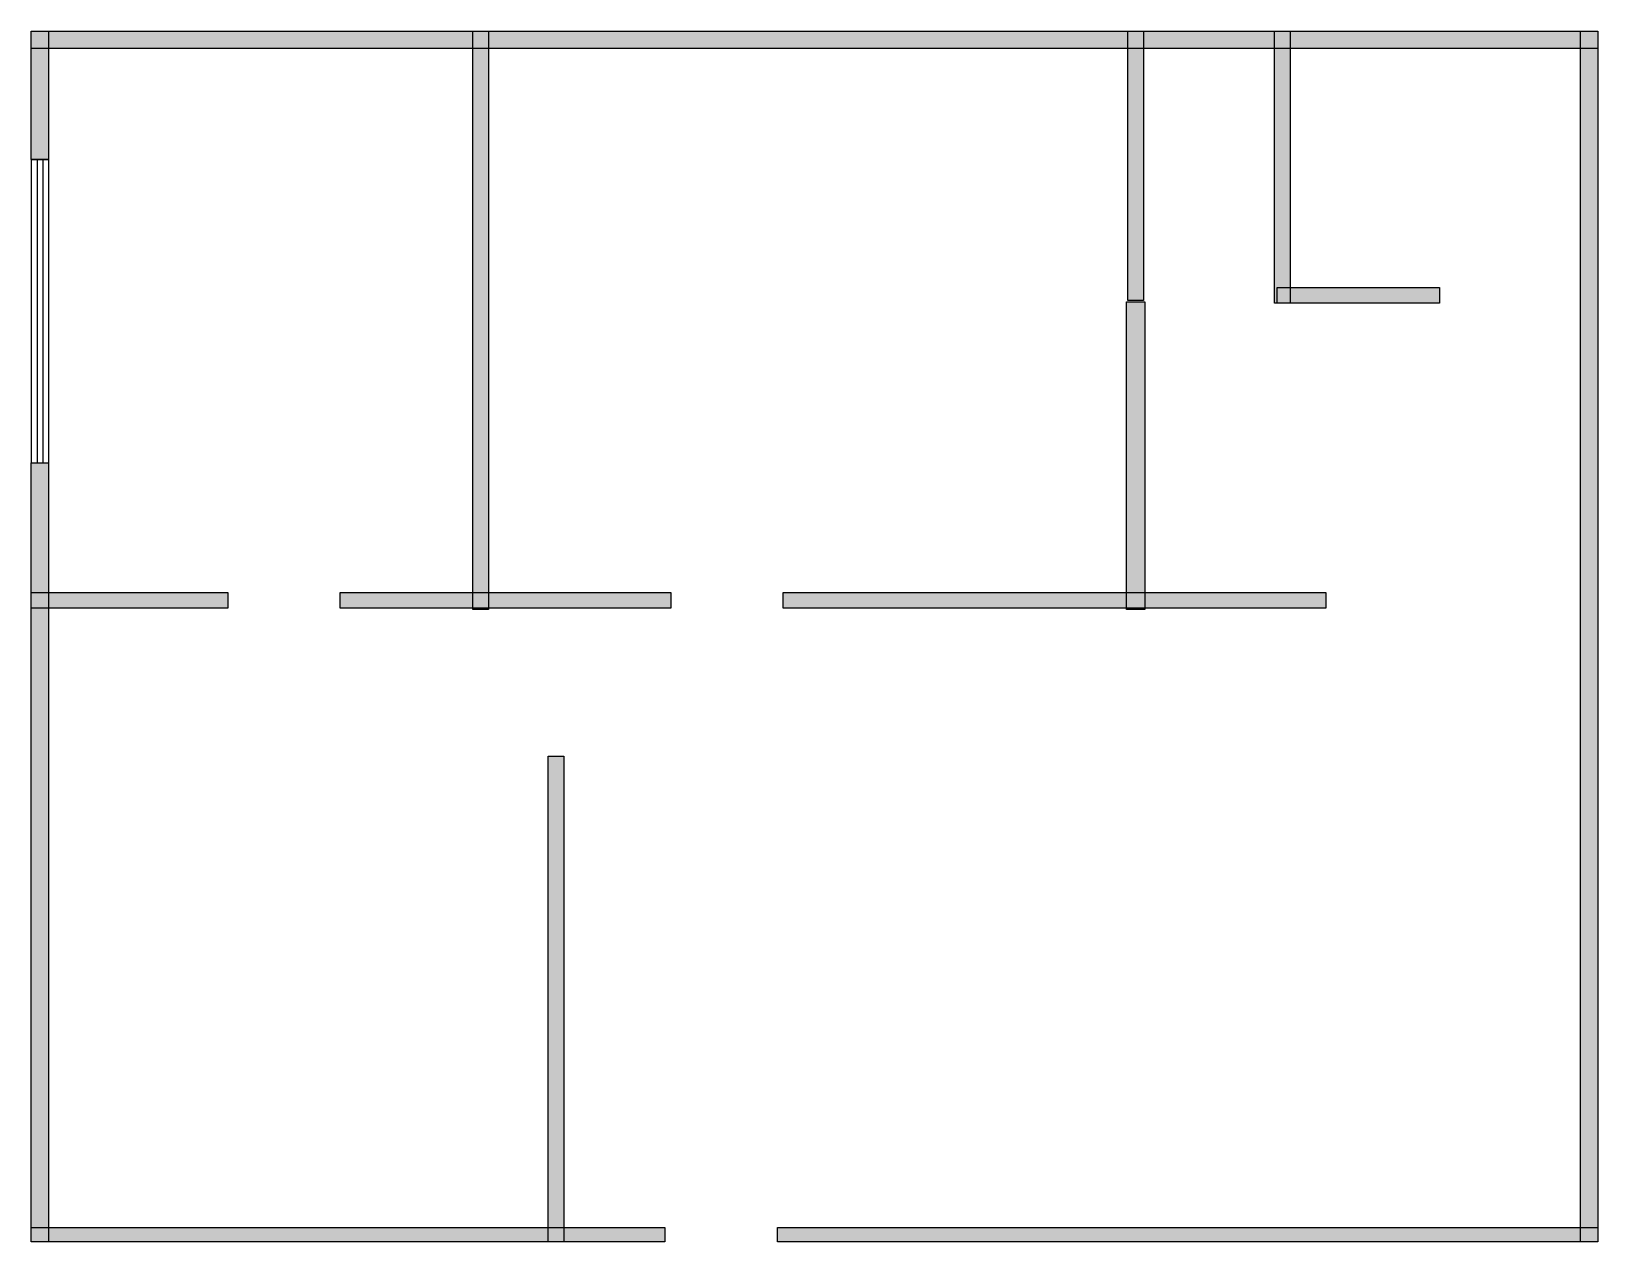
# Model space of a CAD drawing. Header units: centimetres. Extents: x 0 to 1375, y 0 to 1062.
import ezdxf

# ---------------------------------------------------------------- set-up
doc = ezdxf.new("R2010")
doc.units = ezdxf.units.CM
doc.layers.add('WALL', color=7, linetype='Continuous')
doc.layers.add('WINDOW', color=5, linetype='Continuous')

msp = doc.modelspace()

# ---------------------------------------------------------------- hatches: boundary and pattern name
at = {"layer": 'WALL'}
h = msp.add_hatch(color=256, dxfattribs=at)
h.dxf.hatch_style = 1
h.paths.add_polyline_path([(0, 1062.5), (1375, 1062.5), (1375, 1047.5), (0, 1047.5)])
h = msp.add_hatch(color=256, dxfattribs=at)
h.dxf.hatch_style = 1
h.paths.add_polyline_path([(0, 1062.5), (15, 1062.5), (15, 950), (0, 950)])
h = msp.add_hatch(color=256, dxfattribs=at)
h.dxf.hatch_style = 1
h.paths.add_polyline_path([(387.5, 1062.5), (401.25, 1062.5), (401.25, 555), (387.5, 555)])
h = msp.add_hatch(color=256, dxfattribs=at)
h.dxf.hatch_style = 1
h.paths.add_polyline_path([(962.5, 1062.5), (976.25, 1062.5), (976.25, 826.25), (962.5, 826.25)])
h = msp.add_hatch(color=256, dxfattribs=at)
h.dxf.hatch_style = 1
h.paths.add_polyline_path([(1091.25, 1062.5), (1105, 1062.5), (1105, 823.75), (1091.25, 823.75)])
h = msp.add_hatch(color=256, dxfattribs=at)
h.dxf.hatch_style = 1
h.paths.add_polyline_path([(1360, 1062.5), (1375, 1062.5), (1375, 0), (1360, 0)])
h = msp.add_hatch(color=256, dxfattribs=at)
h.dxf.hatch_style = 1
h.paths.add_polyline_path([(961.25, 825), (977.5, 825), (977.5, 555), (961.25, 555)])
h = msp.add_hatch(color=256, dxfattribs=at)
h.dxf.hatch_style = 1
h.paths.add_polyline_path([(1093.75, 837.5), (1236.25, 837.5), (1236.25, 823.75), (1093.75, 823.75)])
h = msp.add_hatch(color=256, dxfattribs=at)
h.dxf.hatch_style = 1
h.paths.add_polyline_path([(0, 683.75), (15, 683.75), (15, 0), (0, 0)])
h = msp.add_hatch(color=256, dxfattribs=at)
h.dxf.hatch_style = 1
h.paths.add_polyline_path([(0, 570), (172.5, 570), (172.5, 556.25), (0, 556.25)])
h = msp.add_hatch(color=256, dxfattribs=at)
h.dxf.hatch_style = 1
h.paths.add_polyline_path([(271.25, 570), (561.25, 570), (561.25, 556.25), (271.25, 556.25)])
h = msp.add_hatch(color=256, dxfattribs=at)
h.dxf.hatch_style = 1
h.paths.add_polyline_path([(660, 570), (1136.25, 570), (1136.25, 556.25), (660, 556.25)])
h = msp.add_hatch(color=256, dxfattribs=at)
h.dxf.hatch_style = 1
h.paths.add_polyline_path([(453.75, 426.25), (467.5, 426.25), (467.5, 0), (453.75, 0)])
h = msp.add_hatch(color=256, dxfattribs=at)
h.dxf.hatch_style = 1
h.paths.add_polyline_path([(0, 12.5), (556.25, 12.5), (556.25, 0), (0, 0)])
h = msp.add_hatch(color=256, dxfattribs=at)
h.dxf.hatch_style = 1
h.paths.add_polyline_path([(655, 12.5), (1375, 12.5), (1375, 0), (655, 0)])

# ---------------------------------------------------------------- linework, layer by layer
for points in [[(0, 1062.5), (1375, 1062.5), (1375, 1047.5), (0, 1047.5)], [(0, 1062.5), (15, 1062.5), (15, 950), (0, 950)], [(387.5, 1062.5), (401.25, 1062.5), (401.25, 555), (387.5, 555)], [(962.5, 1062.5), (976.25, 1062.5), (976.25, 826.25), (962.5, 826.25)], [(1091.25, 1062.5), (1105, 1062.5), (1105, 823.75), (1091.25, 823.75)], [(1360, 1062.5), (1375, 1062.5), (1375, 0), (1360, 0)], [(961.25, 825), (977.5, 825), (977.5, 555), (961.25, 555)], [(1093.75, 837.5), (1236.25, 837.5), (1236.25, 823.75), (1093.75, 823.75)], [(0, 683.75), (15, 683.75), (15, 0), (0, 0)], [(0, 570), (172.5, 570), (172.5, 556.25), (0, 556.25)], [(271.25, 570), (561.25, 570), (561.25, 556.25), (271.25, 556.25)], [(660, 570), (1136.25, 570), (1136.25, 556.25), (660, 556.25)], [(453.75, 426.25), (467.5, 426.25), (467.5, 0), (453.75, 0)], [(0, 12.5), (556.25, 12.5), (556.25, 0), (0, 0)], [(655, 12.5), (1375, 12.5), (1375, 0), (655, 0)]]:
    msp.add_lwpolyline(points, close=True, dxfattribs=at)
at = {"layer": 'WINDOW'}
for p, q in [((0, 950), (0, 683.75)), ((0, 950), (15, 950)), ((5, 950), (5, 683.75)), ((10, 950), (10, 683.75)), ((15, 950), (15, 683.75)), ((0, 683.75), (15, 683.75))]:
    msp.add_line(p, q, dxfattribs=at)

doc.saveas('drawing.dxf')
